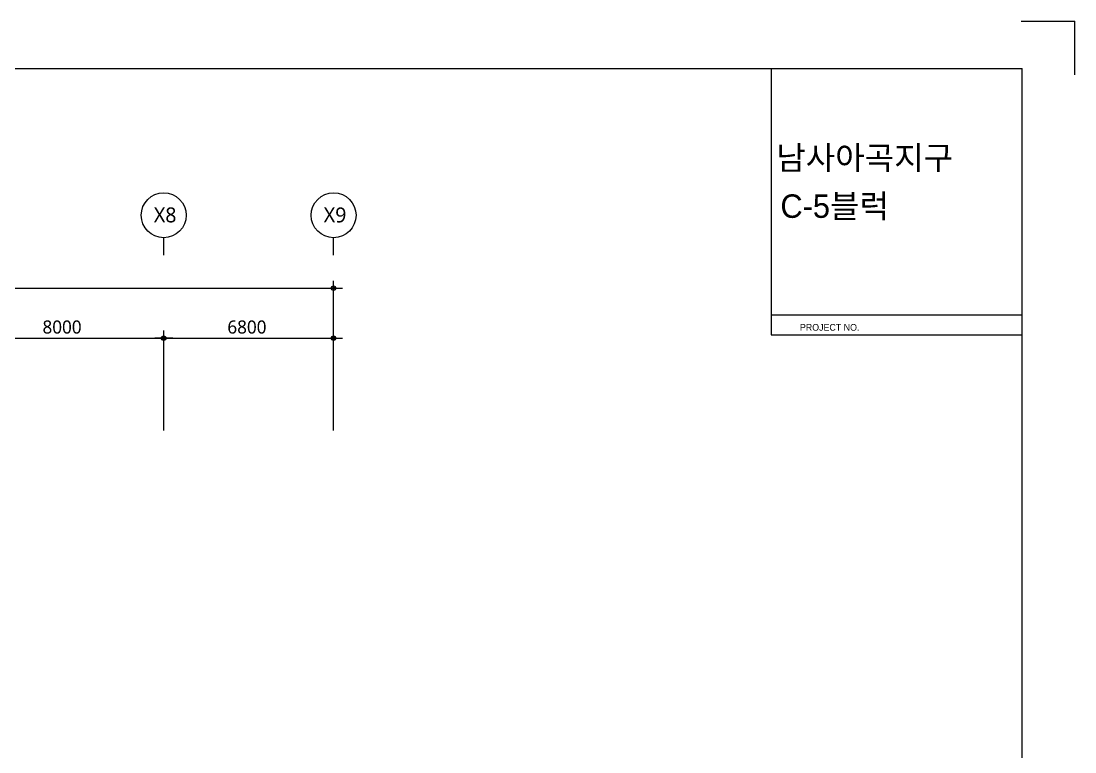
# Model space of a CAD drawing. Header units: millimetres. Extents: x 16332047 to 33387680, y -14835522 to -7015081.
# Drawn here: x 16791299 to 16833484, y -7466497 to -7437214 of the extents above; entities that cross this region are included whole.
import ezdxf
from ezdxf.enums import TextEntityAlignment as Align

# ---------------------------------------------------------------- set-up
doc = ezdxf.new("R2010")
doc.units = ezdxf.units.MM
doc.header["$LTSCALE"] = 300
doc.header["$MEASUREMENT"] = 0
doc.layers.add('3', color=3, linetype='CONTINUOUS')
doc.layers.add('arch', color=255, linetype='CONTINUOUS', lineweight=25)
doc.styles.add('GHD', font='')
doc.styles.add('GHS', font='')
doc.styles.add('맑은 고딕', font='malgun.ttf')
doc.styles.get('GHD').set_extended_font_data('Dotum')
doc.styles.get('GHS').set_extended_font_data('Dotum')

msp = doc.modelspace()

# ---------------------------------------------------------------- linework, layer by layer
at = {"layer": '3', "color": 0, "linetype": 'Continuous'}
for p, q in [((16831330, -7437214), (16833484, -7437214)), ((16833484, -7439368), (16833484, -7437214)), ((16833484, -7439368), (16833484, -7437214)), ((16833484, -7439368), (16833484, -7437214)), ((16833484, -7439368), (16833484, -7437214)), ((16833484, -7439368), (16833484, -7437214)), ((16717490, -7439115), (16821322, -7439115)), ((16821322, -7439115), (16821322, -7449785)), ((16821322, -7439115), (16831368, -7439115)), ((16821322, -7448978), (16831368, -7448978)), ((16821322, -7449785), (16831368, -7449785))]:
    msp.add_line(p, q, dxfattribs=at)
at = {"layer": '3', "color": 0}
msp.add_line((16831368, -7519436), (16831368, -7439115), dxfattribs=at)
at = {"layer": 'arch'}
for p, q in [((16797009, -7446594), (16797009, -7445894)), ((16803809, -7446594), (16803809, -7445894)), ((16803809, -7453616), (16803809, -7447616)), ((16748589, -7447916), (16803629, -7447916)), ((16803449, -7447916), (16804169, -7447916)), ((16797009, -7453616), (16797009, -7449616)), ((16797009, -7453616), (16797009, -7449616)), ((16803809, -7453616), (16803809, -7449616)), ((16789189, -7449916), (16796829, -7449916)), ((16796649, -7449916), (16797369, -7449916)), ((16797369, -7449916), (16796649, -7449916)), ((16797189, -7449916), (16803629, -7449916)), ((16803449, -7449916), (16804169, -7449916))]:
    msp.add_line(p, q, dxfattribs=at)
for centre, radius in [((16797009, -7444994), 900), ((16803809, -7444994), 900), ((16803809, -7447916), 90), ((16803809, -7447916), 45), ((16797009, -7449916), 90), ((16797009, -7449916), 90), ((16803809, -7449916), 90), ((16797009, -7449916), 45), ((16797009, -7449916), 45), ((16803809, -7449916), 45)]:
    msp.add_circle(centre, radius, dxfattribs=at)

# ---------------------------------------------------------------- texts
at = {"layer": '3', "color": 0, "style": 'GHD'}
for s, p in [('남사아곡지구', (16821529, -7443166)), ('C-5블럭', (16821696, -7445099))]:
    msp.add_text(s, height=940.5, dxfattribs=at).set_placement(p)
at = {"layer": '3', "color": 0, "style": 'GHS'}
msp.add_text('PROJECT NO.', height=270.77, dxfattribs=at).set_placement((16823667, -7449486), align=Align.MIDDLE)
at = {"layer": 'arch', "style": '맑은 고딕'}
for s, p in [('X8', (16797067, -7444981)), ('X9', (16803867, -7444981))]:
    msp.add_text(s, height=600, dxfattribs=at).set_placement(p, align=Align.MIDDLE_CENTER)
for s, p in [('8000', (16792157, -7449735)), ('6800', (16799558, -7449735))]:
    msp.add_text(s, height=525, dxfattribs=at).set_placement(p)

doc.saveas('drawing.dxf')
